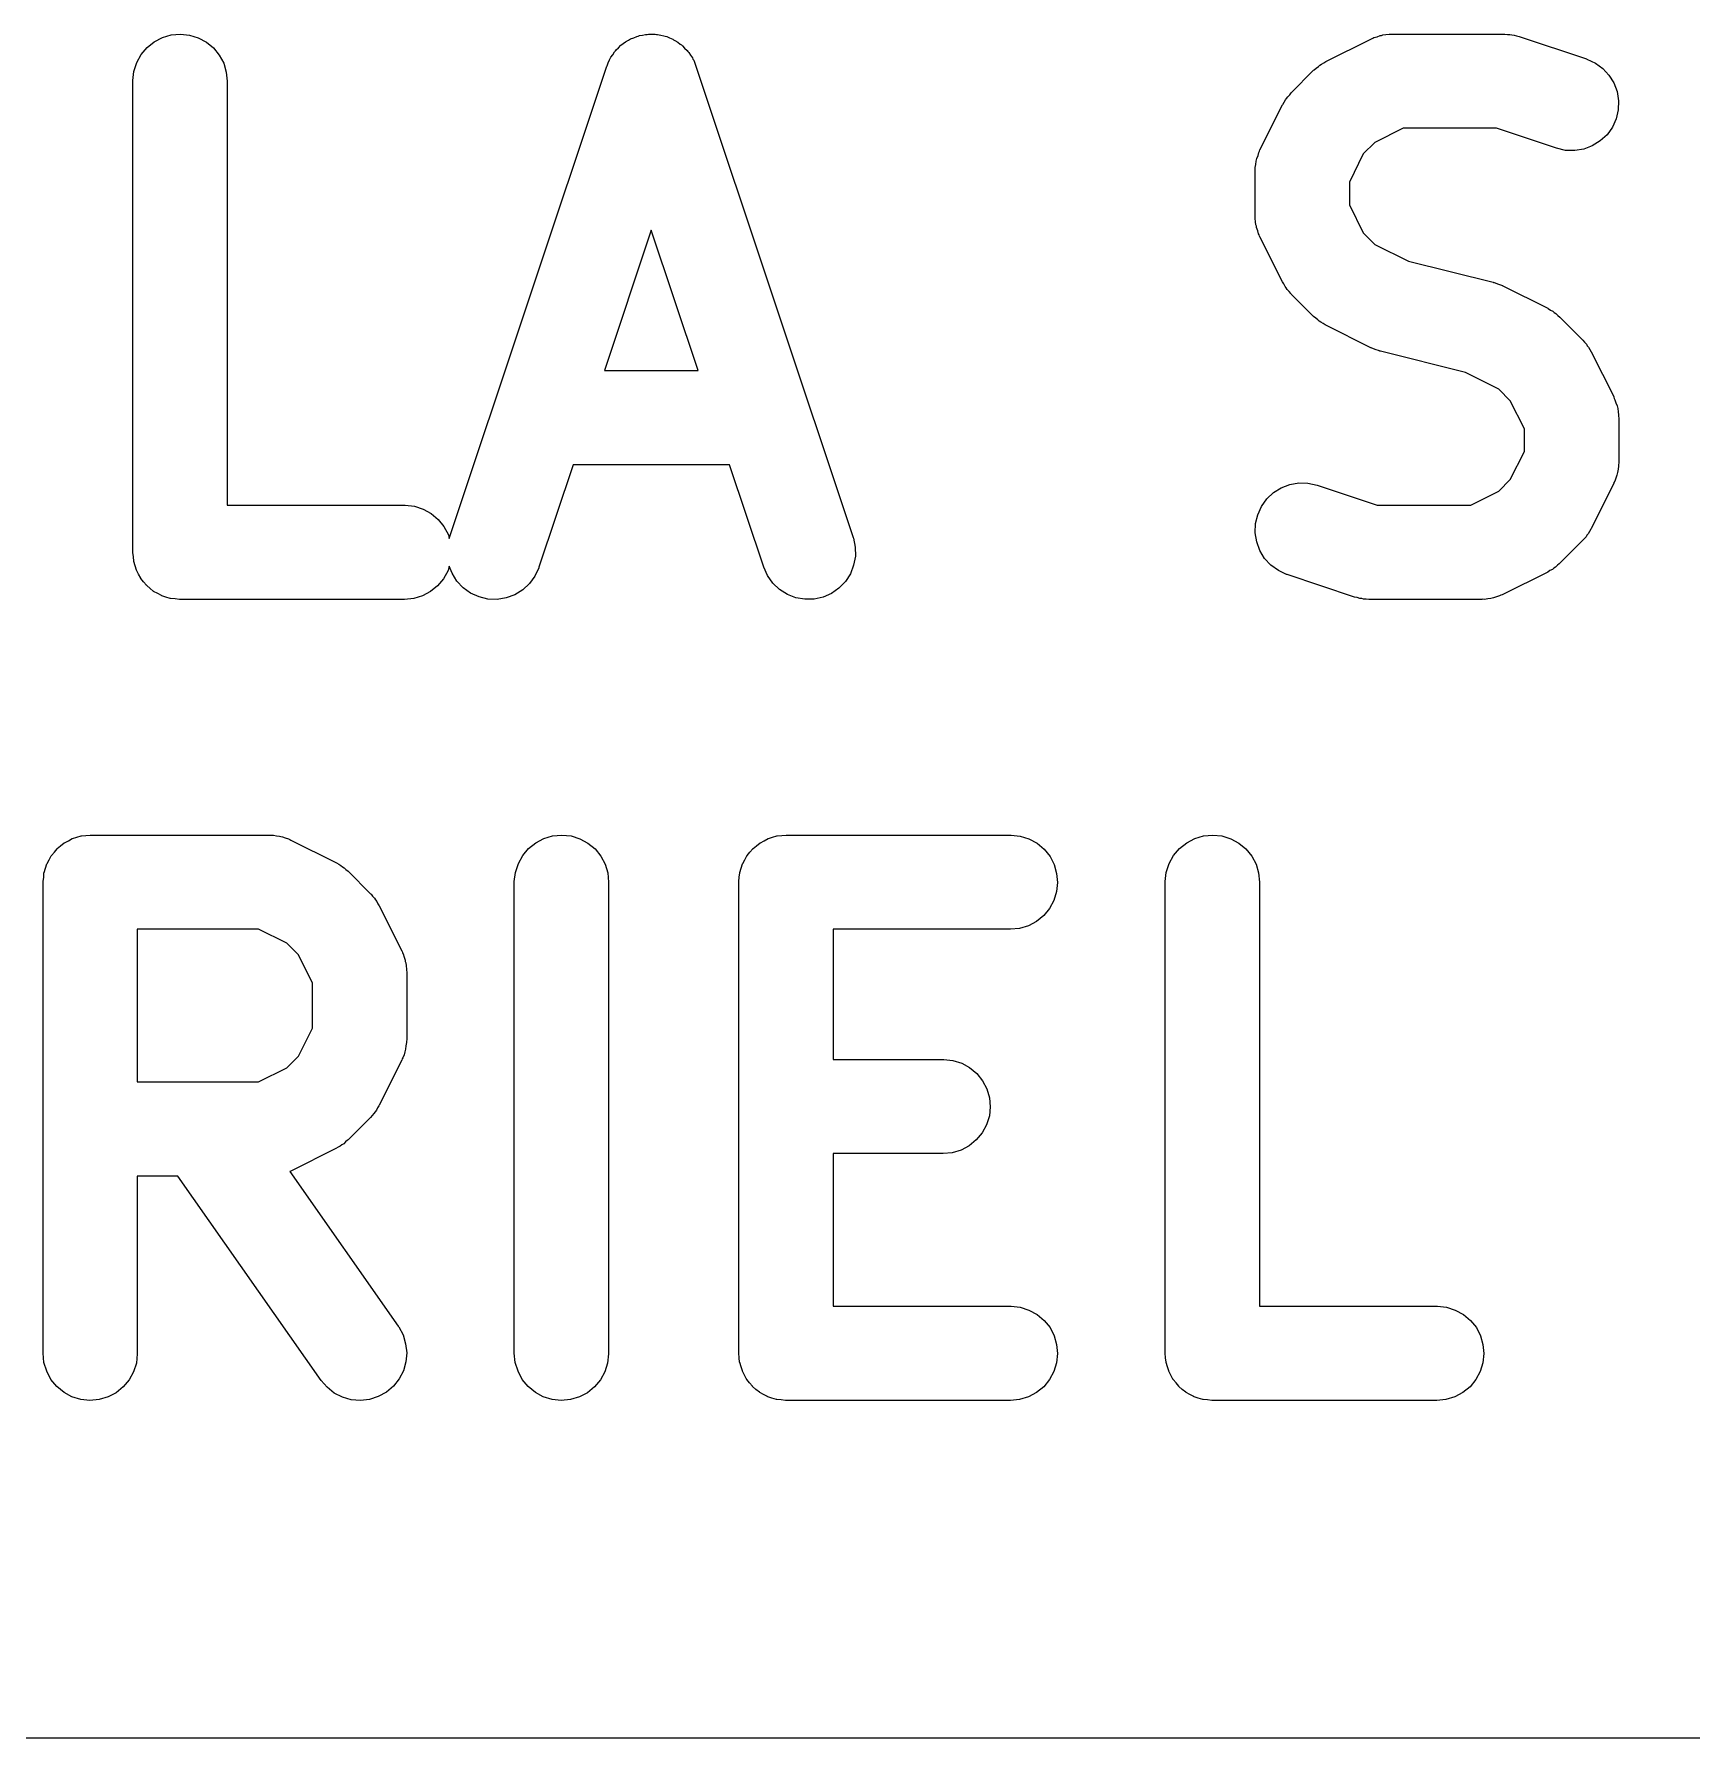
# Model space of a CAD drawing. Extents: x 102 to 177, y -151 to -48.
# Drawn here: x 148.39 to 153.67, y -59.06 to -53.64 of the extents above; entities that cross this region are included whole.
import ezdxf

# ---------------------------------------------------------------- set-up
doc = ezdxf.new("R2010")
doc.units = 0
doc.layers.add('BLACK', color=7, linetype='CONTINUOUS')

msp = doc.modelspace()

# ---------------------------------------------------------------- linework, layer by layer
at = {"layer": 'BLACK', "linetype": 'CONTINUOUS'}
for p, q in [((148.801, -53.6495), (148.829, -53.6412)), ((148.829, -53.6412), (148.858, -53.6386)), ((148.858, -53.6386), (148.887, -53.6416)), ((148.887, -53.6416), (148.915, -53.6503)), ((150.301, -53.6501), (150.311, -53.6459)), ((150.311, -53.6459), (150.315, -53.645)), ((150.315, -53.645), (150.319, -53.6435)), ((150.319, -53.6435), (150.329, -53.6419)), ((150.329, -53.6419), (150.339, -53.6396)), ((150.339, -53.6396), (150.344, -53.6395)), ((150.344, -53.6395), (150.348, -53.6389)), ((150.348, -53.6389), (150.358, -53.6392)), ((150.358, -53.6392), (150.369, -53.639)), ((150.369, -53.639), (150.373, -53.6397)), ((150.373, -53.6397), (150.377, -53.6399)), ((150.377, -53.6399), (150.387, -53.6423)), ((150.387, -53.6423), (150.397, -53.6441)), ((150.397, -53.6441), (150.401, -53.6456)), ((150.401, -53.6456), (150.406, -53.6466)), ((150.406, -53.6466), (150.415, -53.6509)), ((152.657, -53.6499), (152.667, -53.6469)), ((152.667, -53.6469), (152.677, -53.6434)), ((152.677, -53.6434), (152.681, -53.6427)), ((152.681, -53.6427), (152.685, -53.6414)), ((152.685, -53.6414), (152.695, -53.6404)), ((152.695, -53.6404), (152.705, -53.6388)), ((152.705, -53.6388), (152.71, -53.639)), ((152.71, -53.639), (152.714, -53.6386)), ((152.714, -53.6386), (153.071, -53.6386)), ((153.071, -53.6386), (153.074, -53.6386)), ((153.074, -53.6386), (153.082, -53.6395)), ((153.082, -53.6395), (153.09, -53.6398)), ((153.09, -53.6398), (153.096, -53.6412)), ((153.096, -53.6412), (153.103, -53.6418)), ((153.103, -53.6418), (153.111, -53.6444)), ((153.111, -53.6444), (153.119, -53.6463)), ((153.119, -53.6463), (153.333, -53.7177)), ((148.733, -53.7038), (148.752, -53.6814)), ((148.752, -53.6814), (148.775, -53.6631)), ((148.775, -53.6631), (148.801, -53.6495)), ((148.915, -53.6503), (148.941, -53.6642)), ((148.941, -53.6642), (148.964, -53.6829)), ((148.964, -53.6829), (148.982, -53.7056)), ((150.234, -53.7042), (150.24, -53.6955)), ((150.24, -53.6955), (150.243, -53.6924)), ((150.243, -53.6924), (150.245, -53.6889)), ((150.245, -53.6889), (150.253, -53.6819)), ((150.253, -53.6819), (150.26, -53.6744)), ((150.26, -53.6744), (150.263, -53.6719)), ((150.263, -53.6719), (150.267, -53.669)), ((150.267, -53.669), (150.275, -53.6636)), ((150.275, -53.6636), (150.284, -53.6577)), ((150.284, -53.6577), (150.288, -53.656)), ((150.288, -53.656), (150.291, -53.6537)), ((150.291, -53.6537), (150.301, -53.6501)), ((150.415, -53.6509), (150.425, -53.6546)), ((150.425, -53.6546), (150.428, -53.6569)), ((150.428, -53.6569), (150.432, -53.6587)), ((150.432, -53.6587), (150.441, -53.6648)), ((150.441, -53.6648), (150.449, -53.6703)), ((150.449, -53.6703), (150.453, -53.6733)), ((150.453, -53.6733), (150.456, -53.6758)), ((150.456, -53.6758), (150.463, -53.6833)), ((150.463, -53.6833), (150.471, -53.6905)), ((150.471, -53.6905), (150.473, -53.694)), ((150.473, -53.694), (150.476, -53.6971)), ((150.476, -53.6971), (150.482, -53.7059)), ((152.504, -53.7258), (152.647, -53.6544)), ((152.647, -53.6544), (152.649, -53.6535)), ((152.649, -53.6535), (152.653, -53.652)), ((152.653, -53.652), (152.657, -53.6499)), ((148.71, -53.7574), (148.719, -53.7295)), ((148.719, -53.7295), (148.733, -53.7038)), ((148.982, -53.7056), (148.996, -53.7314)), ((148.996, -53.7314), (149.004, -53.7594)), ((149.715, -55.2411), (150.215, -53.7411)), ((150.215, -53.7411), (150.216, -53.7392)), ((150.216, -53.7392), (150.22, -53.7298)), ((150.22, -53.7298), (150.224, -53.7201)), ((150.224, -53.7201), (150.226, -53.7165)), ((150.226, -53.7165), (150.228, -53.7126)), ((150.228, -53.7126), (150.234, -53.7042)), ((150.482, -53.7059), (150.488, -53.7144)), ((150.488, -53.7144), (150.489, -53.7183)), ((150.489, -53.7183), (150.492, -53.722)), ((150.492, -53.722), (150.495, -53.7317)), ((150.495, -53.7317), (150.499, -53.7411)), ((150.499, -53.7411), (150.999, -55.2411)), ((152.394, -53.8254), (152.465, -53.7539)), ((152.465, -53.7539), (152.467, -53.7525)), ((152.467, -53.7525), (152.473, -53.7472)), ((152.473, -53.7472), (152.48, -53.7414)), ((152.48, -53.7414), (152.485, -53.7381)), ((152.485, -53.7381), (152.49, -53.7342)), ((152.49, -53.7342), (152.497, -53.7303)), ((152.497, -53.7303), (152.504, -53.7258)), ((153.333, -53.7177), (153.335, -53.7184)), ((153.335, -53.7184), (153.362, -53.7307)), ((153.362, -53.7307), (153.385, -53.7479)), ((153.385, -53.7479), (153.405, -53.7694)), ((148.707, -53.7865), (148.71, -53.7574)), ((148.707, -53.7886), (148.707, -53.7865)), ((148.707, -55.2886), (148.707, -53.7886)), ((149.004, -53.7594), (149.007, -53.7886)), ((149.007, -53.7886), (149.007, -55.1386)), ((153.405, -53.7694), (153.421, -53.7943)), ((153.421, -53.7943), (153.431, -53.8218)), ((152.366, -53.8643), (152.367, -53.8625)), ((152.367, -53.8625), (152.371, -53.8554)), ((152.371, -53.8554), (152.375, -53.848)), ((152.375, -53.848), (152.379, -53.8432)), ((152.379, -53.8432), (152.383, -53.8379)), ((152.383, -53.8379), (152.389, -53.8319)), ((152.389, -53.8319), (152.394, -53.8254)), ((153.431, -53.8218), (153.435, -53.8507)), ((153.435, -53.8507), (153.434, -53.8799)), ((152.294, -54.0072), (152.366, -53.8643)), ((153.428, -53.9084), (153.416, -53.9351)), ((153.434, -53.8799), (153.428, -53.9084)), ((152.75, -53.9386), (152.66, -53.9833)), ((153.047, -53.9386), (152.75, -53.9386)), ((153.238, -54.0023), (153.047, -53.9386)), ((153.399, -53.9589), (153.377, -53.9789)), ((153.416, -53.9351), (153.399, -53.9589)), ((152.284, -54.0345), (152.288, -54.025)), ((152.288, -54.025), (152.291, -54.0152)), ((152.291, -54.0152), (152.293, -54.0113)), ((152.293, -54.0113), (152.294, -54.0072)), ((152.623, -54.0203), (152.579, -54.1097)), ((152.66, -53.9833), (152.623, -54.0203)), ((153.267, -54.0088), (153.238, -54.0023)), ((153.296, -54.0096), (153.267, -54.0088)), ((153.325, -54.0048), (153.296, -54.0096)), ((153.352, -53.9944), (153.325, -54.0048)), ((153.377, -53.9789), (153.352, -53.9944)), ((152.279, -54.0634), (152.281, -54.0533)), ((152.279, -54.0678), (152.279, -54.0634)), ((152.279, -54.0722), (152.279, -54.0678)), ((152.279, -54.0743), (152.279, -54.0722)), ((152.279, -54.2171), (152.279, -54.0743)), ((152.281, -54.0533), (152.282, -54.0431)), ((152.282, -54.0431), (152.283, -54.0389)), ((152.283, -54.0389), (152.284, -54.0345)), ((152.579, -54.1097), (152.579, -54.1817)), ((152.579, -54.1817), (152.623, -54.2711)), ((152.279, -54.2215), (152.279, -54.2171)), ((152.279, -54.2259), (152.279, -54.2215)), ((152.28, -54.2361), (152.279, -54.2259)), ((152.281, -54.2463), (152.28, -54.2361)), ((150.357, -54.2629), (150.208, -54.71)), ((150.506, -54.71), (150.357, -54.2629)), ((152.283, -54.2505), (152.281, -54.2463)), ((152.283, -54.2549), (152.283, -54.2505)), ((152.287, -54.2645), (152.283, -54.2549)), ((152.29, -54.2743), (152.287, -54.2645)), ((152.292, -54.2782), (152.29, -54.2743)), ((152.293, -54.2823), (152.292, -54.2782)), ((152.294, -54.2842), (152.293, -54.2823)), ((152.366, -54.4271), (152.294, -54.2842)), ((152.623, -54.2711), (152.66, -54.3081)), ((152.66, -54.3081), (152.767, -54.3613)), ((152.767, -54.3613), (153.036, -54.4288)), ((152.37, -54.4342), (152.366, -54.4271)), ((152.374, -54.4417), (152.37, -54.4342)), ((152.378, -54.4466), (152.374, -54.4417)), ((152.381, -54.4519), (152.378, -54.4466)), ((152.387, -54.458), (152.381, -54.4519)), ((152.392, -54.4646), (152.387, -54.458)), ((153.036, -54.4288), (153.038, -54.4293)), ((153.038, -54.4293), (153.039, -54.4295)), ((153.039, -54.4295), (153.04, -54.4296)), ((153.04, -54.4296), (153.053, -54.4346)), ((153.053, -54.4346), (153.066, -54.4395)), ((153.066, -54.4395), (153.066, -54.4399)), ((153.066, -54.4399), (153.067, -54.4401)), ((153.067, -54.4401), (153.21, -54.5115)), ((152.394, -54.4661), (152.392, -54.4646)), ((152.465, -54.5375), (152.394, -54.4661)), ((153.21, -54.5115), (153.212, -54.5125)), ((153.212, -54.5125), (153.219, -54.5171)), ((152.472, -54.5428), (152.465, -54.5375)), ((152.478, -54.5487), (152.472, -54.5428)), ((152.483, -54.5521), (152.478, -54.5487)), ((152.488, -54.5561), (152.483, -54.5521)), ((152.495, -54.5601), (152.488, -54.5561)), ((152.502, -54.5646), (152.495, -54.5601)), ((152.504, -54.5656), (152.502, -54.5646)), ((152.647, -54.637), (152.504, -54.5656)), ((153.219, -54.5171), (153.226, -54.5211)), ((153.226, -54.5211), (153.231, -54.525)), ((153.231, -54.525), (153.236, -54.5284)), ((153.236, -54.5284), (153.242, -54.5343)), ((153.242, -54.5343), (153.249, -54.5396)), ((153.249, -54.5396), (153.32, -54.6111)), ((153.32, -54.6111), (153.322, -54.6126)), ((153.322, -54.6126), (153.327, -54.6192)), ((153.327, -54.6192), (153.333, -54.6253)), ((152.648, -54.6373), (152.647, -54.637)), ((152.648, -54.6376), (152.648, -54.6373)), ((152.661, -54.6425), (152.648, -54.6376)), ((152.675, -54.6475), (152.661, -54.6425)), ((152.675, -54.6476), (152.675, -54.6475)), ((152.676, -54.6479), (152.675, -54.6476)), ((152.678, -54.6484), (152.676, -54.6479)), ((152.948, -54.7158), (152.678, -54.6484)), ((153.333, -54.6253), (153.336, -54.6306)), ((153.336, -54.6306), (153.34, -54.6354)), ((153.34, -54.6354), (153.344, -54.6429)), ((153.344, -54.6429), (153.348, -54.6501)), ((153.348, -54.6501), (153.42, -54.7929)), ((150.208, -54.71), (150.506, -54.71)), ((153.054, -54.769), (152.948, -54.7158)), ((153.091, -54.806), (153.054, -54.769)), ((153.136, -54.8954), (153.091, -54.806)), ((153.42, -54.7929), (153.421, -54.7948)), ((153.421, -54.7948), (153.422, -54.7989)), ((153.422, -54.7989), (153.424, -54.8028)), ((153.424, -54.8028), (153.427, -54.8127)), ((153.427, -54.8127), (153.431, -54.8223)), ((153.431, -54.8223), (153.432, -54.8266)), ((153.432, -54.8266), (153.433, -54.8309)), ((153.433, -54.8309), (153.434, -54.8411)), ((153.434, -54.8411), (153.435, -54.8512)), ((153.435, -54.8512), (153.435, -54.8556)), ((153.435, -54.8556), (153.436, -54.86)), ((153.436, -54.86), (153.436, -55.0029)), ((153.136, -54.9674), (153.136, -54.8954)), ((153.091, -55.0569), (153.136, -54.9674)), ((153.436, -55.0029), (153.436, -55.005)), ((150.108, -55.01), (149.999, -55.336)), ((150.606, -55.01), (150.108, -55.01)), ((150.715, -55.336), (150.606, -55.01)), ((153.054, -55.0939), (153.091, -55.0569)), ((153.427, -55.0522), (153.424, -55.0619)), ((153.43, -55.0426), (153.427, -55.0522)), ((153.431, -55.0383), (153.43, -55.0426)), ((153.432, -55.034), (153.431, -55.0383)), ((153.434, -55.0239), (153.432, -55.034)), ((153.435, -55.0138), (153.434, -55.0239)), ((153.436, -55.005), (153.435, -55.0093)), ((153.435, -55.0093), (153.435, -55.0138)), ((152.316, -55.1183), (152.337, -55.0982)), ((152.337, -55.0982), (152.362, -55.0827)), ((152.362, -55.0827), (152.389, -55.0724)), ((152.389, -55.0724), (152.418, -55.0675)), ((152.418, -55.0675), (152.447, -55.0683)), ((152.447, -55.0683), (152.476, -55.0748)), ((152.476, -55.0748), (152.667, -55.1386)), ((152.965, -55.1386), (153.054, -55.0939)), ((153.42, -55.0699), (153.348, -55.2128)), ((153.421, -55.0658), (153.42, -55.0699)), ((153.424, -55.0619), (153.421, -55.0658)), ((149.007, -55.1386), (149.571, -55.1386)), ((149.571, -55.1386), (149.574, -55.1386)), ((149.574, -55.1386), (149.603, -55.1418)), ((149.603, -55.1418), (149.631, -55.1507)), ((149.631, -55.1507), (149.656, -55.1648)), ((149.656, -55.1648), (149.679, -55.1836)), ((152.287, -55.1687), (152.299, -55.1421)), ((152.299, -55.1421), (152.316, -55.1183)), ((152.667, -55.1386), (152.965, -55.1386)), ((149.679, -55.1836), (149.697, -55.2064)), ((149.697, -55.2064), (149.711, -55.2324)), ((152.279, -55.2265), (152.28, -55.1972)), ((152.28, -55.1972), (152.287, -55.1687)), ((153.347, -55.2147), (153.343, -55.2217)), ((153.348, -55.2128), (153.347, -55.2147)), ((149.711, -55.2324), (149.714, -55.2445)), ((149.714, -55.2445), (149.715, -55.2411)), ((150.999, -55.2411), (151, -55.2431)), ((151, -55.2431), (151.006, -55.2718)), ((151.006, -55.2718), (151.007, -55.301)), ((152.284, -55.2554), (152.279, -55.2265)), ((152.294, -55.2828), (152.284, -55.2554)), ((153.32, -55.2518), (153.249, -55.3232)), ((153.326, -55.2453), (153.32, -55.2518)), ((153.332, -55.2392), (153.326, -55.2453)), ((153.335, -55.234), (153.332, -55.2392)), ((153.339, -55.2292), (153.335, -55.234)), ((153.343, -55.2217), (153.339, -55.2292)), ((148.709, -55.3026), (148.707, -55.2886)), ((148.71, -55.3167), (148.709, -55.3026)), ((148.71, -55.3172), (148.71, -55.3167)), ((148.71, -55.3177), (148.71, -55.3172)), ((148.714, -55.3312), (148.71, -55.3177)), ((151.007, -55.301), (151.001, -55.3298)), ((152.309, -55.3078), (152.294, -55.2828)), ((152.329, -55.3293), (152.309, -55.3078)), ((153.247, -55.3247), (153.241, -55.3299)), ((153.249, -55.3232), (153.247, -55.3247)), ((148.718, -55.3448), (148.714, -55.3312)), ((148.718, -55.3452), (148.718, -55.3448)), ((148.718, -55.3457), (148.718, -55.3452)), ((148.725, -55.3582), (148.718, -55.3457)), ((148.732, -55.3707), (148.725, -55.3582)), ((148.732, -55.3711), (148.732, -55.3707)), ((148.732, -55.3716), (148.732, -55.3711)), ((148.741, -55.3825), (148.732, -55.3716)), ((148.75, -55.3935), (148.741, -55.3825)), ((149.696, -55.3725), (149.677, -55.395)), ((149.71, -55.3467), (149.696, -55.3725)), ((149.714, -55.3324), (149.71, -55.3467)), ((149.723, -55.3552), (149.714, -55.3324)), ((149.738, -55.38), (149.723, -55.3552)), ((149.758, -55.4014), (149.738, -55.38)), ((149.986, -55.3646), (149.969, -55.3882)), ((149.999, -55.338), (149.986, -55.3646)), ((149.999, -55.336), (149.999, -55.338)), ((150.727, -55.3627), (150.715, -55.336)), ((150.744, -55.3867), (150.727, -55.3627)), ((150.975, -55.3817), (150.954, -55.4027)), ((150.991, -55.3571), (150.975, -55.3817)), ((151.001, -55.3298), (150.991, -55.3571)), ((152.353, -55.3465), (152.329, -55.3293)), ((152.379, -55.3588), (152.353, -55.3465)), ((152.381, -55.3594), (152.379, -55.3588)), ((152.595, -55.4309), (152.381, -55.3594)), ((153.21, -55.3513), (153.067, -55.4227)), ((153.217, -55.3468), (153.21, -55.3513)), ((153.225, -55.3429), (153.217, -55.3468)), ((153.229, -55.339), (153.225, -55.3429)), ((153.235, -55.3357), (153.229, -55.339)), ((153.241, -55.3299), (153.235, -55.3357)), ((148.75, -55.3939), (148.75, -55.3935)), ((148.751, -55.3943), (148.75, -55.3939)), ((148.762, -55.4033), (148.751, -55.3943)), ((148.772, -55.4123), (148.762, -55.4033)), ((148.773, -55.4126), (148.772, -55.4123)), ((148.773, -55.4129), (148.773, -55.4126)), ((148.786, -55.4196), (148.773, -55.4129)), ((148.798, -55.4264), (148.786, -55.4196)), ((148.799, -55.4266), (148.798, -55.4264)), ((148.799, -55.4268), (148.799, -55.4266)), ((148.812, -55.431), (148.799, -55.4268)), ((148.826, -55.4353), (148.812, -55.431)), ((148.826, -55.4354), (148.826, -55.4353)), ((148.827, -55.4355), (148.826, -55.4354)), ((148.841, -55.437), (148.827, -55.4355)), ((148.855, -55.4386), (148.841, -55.437)), ((149.601, -55.4357), (149.571, -55.4386)), ((149.629, -55.4273), (149.601, -55.4357)), ((149.654, -55.4135), (149.629, -55.4273)), ((149.677, -55.395), (149.654, -55.4135)), ((149.782, -55.4184), (149.758, -55.4014)), ((149.809, -55.4305), (149.782, -55.4184)), ((149.837, -55.4372), (149.809, -55.4305)), ((149.866, -55.4383), (149.837, -55.4372)), ((149.895, -55.4336), (149.866, -55.4383)), ((149.923, -55.4234), (149.895, -55.4336)), ((149.948, -55.4081), (149.923, -55.4234)), ((149.969, -55.3882), (149.948, -55.4081)), ((150.765, -55.4068), (150.744, -55.3867)), ((150.79, -55.4225), (150.765, -55.4068)), ((150.817, -55.4331), (150.79, -55.4225)), ((150.846, -55.4381), (150.817, -55.4331)), ((150.904, -55.4312), (150.875, -55.4375)), ((150.93, -55.4195), (150.904, -55.4312)), ((150.954, -55.4027), (150.93, -55.4195)), ((152.604, -55.4327), (152.595, -55.4309)), ((152.612, -55.4353), (152.604, -55.4327)), ((152.618, -55.436), (152.612, -55.4353)), ((152.624, -55.4374), (152.618, -55.436)), ((153.019, -55.4367), (153.009, -55.4383)), ((153.029, -55.4357), (153.019, -55.4367)), ((153.033, -55.4344), (153.029, -55.4357)), ((153.038, -55.4337), (153.033, -55.4344)), ((153.047, -55.4302), (153.038, -55.4337)), ((153.057, -55.4273), (153.047, -55.4302)), ((153.061, -55.4252), (153.057, -55.4273)), ((153.065, -55.4237), (153.061, -55.4252)), ((153.067, -55.4227), (153.065, -55.4237)), ((148.856, -55.4386), (148.855, -55.4386)), ((148.857, -55.4386), (148.856, -55.4386)), ((148.856, -55.4386), (148.856, -55.4386)), ((148.856, -55.4386), (148.856, -55.4386)), ((149.571, -55.4386), (148.857, -55.4386)), ((150.875, -55.4375), (150.846, -55.4381)), ((152.632, -55.4376), (152.624, -55.4374)), ((152.641, -55.4386), (152.632, -55.4376)), ((152.643, -55.4386), (152.641, -55.4386)), ((153, -55.4386), (152.643, -55.4386)), ((153.004, -55.4381), (153, -55.4386)), ((153.009, -55.4383), (153.004, -55.4381)), ((148.515, -56.1995), (148.529, -56.1955)), ((148.529, -56.1955), (148.542, -56.1914)), ((148.542, -56.1914), (148.543, -56.1914)), ((148.543, -56.1912), (148.557, -56.1899)), ((148.543, -56.1914), (148.543, -56.1912)), ((148.557, -56.1899), (148.571, -56.1886)), ((148.571, -56.1886), (149.143, -56.1886)), ((149.143, -56.1886), (149.145, -56.1886)), ((149.145, -56.1886), (149.149, -56.1891)), ((149.149, -56.1891), (149.154, -56.189)), ((149.154, -56.189), (149.164, -56.1907)), ((149.164, -56.1907), (149.174, -56.1918)), ((149.174, -56.1918), (149.178, -56.1932)), ((149.178, -56.1932), (149.183, -56.1939)), ((149.183, -56.1939), (149.192, -56.1976)), ((150.015, -56.1995), (150.043, -56.1912)), ((150.043, -56.1912), (150.072, -56.1886)), ((150.072, -56.1886), (150.102, -56.1916)), ((150.102, -56.1916), (150.13, -56.2003)), ((150.73, -56.1995), (150.743, -56.1955)), ((150.743, -56.1955), (150.757, -56.1914)), ((150.757, -56.1914), (150.758, -56.1912)), ((150.757, -56.1914), (150.757, -56.1914)), ((150.758, -56.1912), (150.772, -56.1899)), ((150.772, -56.1899), (150.786, -56.1886)), ((150.786, -56.1886), (151.5, -56.1886)), ((151.5, -56.1886), (151.502, -56.1886)), ((151.502, -56.1886), (151.531, -56.1918)), ((151.531, -56.1918), (151.559, -56.2007)), ((152.087, -56.1995), (152.115, -56.1912)), ((152.115, -56.1912), (152.144, -56.1886)), ((152.144, -56.1886), (152.173, -56.1916)), ((152.173, -56.1916), (152.201, -56.2003)), ((148.448, -56.2538), (148.457, -56.243)), ((148.457, -56.243), (148.466, -56.2321)), ((148.466, -56.2314), (148.477, -56.2225)), ((148.466, -56.2318), (148.466, -56.2314)), ((148.466, -56.2321), (148.466, -56.2318)), ((148.477, -56.2225), (148.488, -56.2136)), ((148.488, -56.2136), (148.489, -56.2134)), ((148.489, -56.2131), (148.502, -56.2065)), ((148.489, -56.2134), (148.489, -56.2131)), ((148.502, -56.2065), (148.514, -56.1999)), ((148.514, -56.1999), (148.515, -56.1997)), ((148.515, -56.1997), (148.515, -56.1995)), ((149.192, -56.1976), (149.202, -56.2007)), ((149.202, -56.2007), (149.206, -56.2028)), ((149.206, -56.2028), (149.21, -56.2044)), ((149.21, -56.2044), (149.353, -56.2758)), ((149.948, -56.2538), (149.966, -56.2314)), ((149.966, -56.2314), (149.989, -56.2131)), ((149.989, -56.2131), (150.015, -56.1995)), ((150.13, -56.2003), (150.155, -56.2142)), ((150.155, -56.2142), (150.178, -56.2329)), ((150.178, -56.2329), (150.196, -56.2556)), ((150.662, -56.2538), (150.671, -56.243)), ((150.671, -56.243), (150.68, -56.2321)), ((150.68, -56.2318), (150.681, -56.2314)), ((150.68, -56.2321), (150.68, -56.2318)), ((150.681, -56.2314), (150.692, -56.2225)), ((150.692, -56.2225), (150.703, -56.2136)), ((150.703, -56.2134), (150.704, -56.2131)), ((150.703, -56.2136), (150.703, -56.2134)), ((150.704, -56.2131), (150.716, -56.2065)), ((150.716, -56.2065), (150.729, -56.1999)), ((150.729, -56.1997), (150.73, -56.1995)), ((150.729, -56.1999), (150.729, -56.1997)), ((151.559, -56.2007), (151.585, -56.2148)), ((151.585, -56.2148), (151.607, -56.2336)), ((151.607, -56.2336), (151.626, -56.2564)), ((152.019, -56.2538), (152.038, -56.2314)), ((152.038, -56.2314), (152.061, -56.2131)), ((152.061, -56.2131), (152.087, -56.1995)), ((152.201, -56.2003), (152.227, -56.2142)), ((152.227, -56.2142), (152.249, -56.2329)), ((152.249, -56.2329), (152.268, -56.2556)), ((148.425, -56.3074), (148.429, -56.2939)), ((148.429, -56.2939), (148.433, -56.2804)), ((148.433, -56.28), (148.434, -56.2795)), ((148.433, -56.2804), (148.433, -56.28)), ((148.434, -56.2795), (148.44, -56.2671)), ((148.44, -56.2671), (148.447, -56.2547)), ((148.447, -56.2543), (148.448, -56.2538)), ((148.447, -56.2547), (148.447, -56.2543)), ((149.353, -56.2758), (149.355, -56.2768)), ((149.355, -56.2768), (149.362, -56.2814)), ((149.362, -56.2814), (149.369, -56.2854)), ((149.369, -56.2854), (149.374, -56.2893)), ((149.374, -56.2893), (149.379, -56.2927)), ((149.379, -56.2927), (149.385, -56.2986)), ((149.385, -56.2986), (149.392, -56.3039)), ((149.392, -56.3039), (149.463, -56.3754)), ((149.925, -56.3074), (149.934, -56.2795)), ((149.934, -56.2795), (149.948, -56.2538)), ((150.196, -56.2556), (150.21, -56.2814)), ((150.21, -56.2814), (150.219, -56.3094)), ((150.639, -56.3074), (150.643, -56.2939)), ((150.643, -56.2939), (150.647, -56.2804)), ((150.647, -56.2804), (150.648, -56.28)), ((150.648, -56.2795), (150.655, -56.2671)), ((150.648, -56.28), (150.648, -56.2795)), ((150.655, -56.2671), (150.661, -56.2547)), ((150.661, -56.2547), (150.662, -56.2543)), ((150.662, -56.2543), (150.662, -56.2538)), ((151.626, -56.2564), (151.639, -56.2824)), ((151.639, -56.2824), (151.647, -56.3105)), ((151.996, -56.3074), (152.005, -56.2795)), ((152.005, -56.2795), (152.019, -56.2538)), ((152.268, -56.2556), (152.282, -56.2814)), ((152.282, -56.2814), (152.29, -56.3094)), ((148.421, -56.3365), (148.423, -56.3224)), ((148.421, -56.3375), (148.421, -56.3365)), ((148.421, -56.3376), (148.421, -56.3375)), ((148.421, -56.3375), (148.421, -56.3375)), ((148.421, -56.3386), (148.421, -56.3376)), ((148.421, -57.8386), (148.421, -56.3386)), ((148.423, -56.3224), (148.424, -56.3084)), ((148.424, -56.3084), (148.425, -56.3079)), ((148.425, -56.3079), (148.425, -56.3074)), ((149.921, -56.3365), (149.925, -56.3074)), ((149.921, -56.3386), (149.921, -56.3365)), ((149.921, -57.8386), (149.921, -56.3386)), ((150.219, -56.3094), (150.221, -56.3386)), ((150.221, -56.3386), (150.221, -57.8386)), ((150.636, -56.3365), (150.637, -56.3224)), ((150.636, -56.3375), (150.636, -56.3365)), ((150.636, -56.3376), (150.636, -56.3375)), ((150.636, -56.3375), (150.636, -56.3375)), ((150.636, -56.3386), (150.636, -56.3376)), ((150.636, -57.8386), (150.636, -56.3386)), ((150.637, -56.3224), (150.639, -56.3084)), ((150.639, -56.3079), (150.639, -56.3074)), ((150.639, -56.3084), (150.639, -56.3079)), ((151.647, -56.3105), (151.65, -56.3396)), ((151.65, -56.3396), (151.647, -56.3687)), ((151.993, -56.3365), (151.996, -56.3074)), ((151.993, -56.3386), (151.993, -56.3365)), ((151.993, -57.8386), (151.993, -56.3386)), ((152.29, -56.3094), (152.293, -56.3386)), ((152.293, -56.3386), (152.293, -57.6886)), ((149.463, -56.3754), (149.465, -56.3769)), ((149.465, -56.3769), (149.47, -56.3834)), ((149.47, -56.3834), (149.476, -56.3896)), ((149.476, -56.3896), (149.479, -56.3949)), ((149.479, -56.3949), (149.483, -56.3997)), ((149.483, -56.3997), (149.487, -56.4072)), ((149.487, -56.4072), (149.491, -56.4143)), ((151.638, -56.3967), (151.624, -56.4224)), ((151.647, -56.3687), (151.638, -56.3967)), ((149.491, -56.4143), (149.563, -56.5572)), ((151.583, -56.4635), (151.557, -56.4773)), ((151.606, -56.445), (151.583, -56.4635)), ((151.624, -56.4224), (151.606, -56.445)), ((148.721, -56.4886), (148.721, -56.9743)), ((149.107, -56.4886), (148.721, -56.4886)), ((149.197, -56.5333), (149.107, -56.4886)), ((151.5, -56.4886), (150.936, -56.4886)), ((150.936, -56.4886), (150.936, -56.9029)), ((151.529, -56.4857), (151.5, -56.4886)), ((151.557, -56.4773), (151.529, -56.4857)), ((149.234, -56.5703), (149.197, -56.5333)), ((149.279, -56.6597), (149.234, -56.5703)), ((149.563, -56.5572), (149.564, -56.5591)), ((149.564, -56.5591), (149.565, -56.5632)), ((149.565, -56.5632), (149.567, -56.5671)), ((149.567, -56.5671), (149.57, -56.5769)), ((149.57, -56.5769), (149.574, -56.5866)), ((149.574, -56.5866), (149.574, -56.5909)), ((149.574, -56.5909), (149.576, -56.5951)), ((149.576, -56.5951), (149.577, -56.6054)), ((149.577, -56.6054), (149.578, -56.6155)), ((149.578, -56.6155), (149.578, -56.6199)), ((149.578, -56.6199), (149.579, -56.6243)), ((149.579, -56.6243), (149.579, -56.8386)), ((149.279, -56.8032), (149.279, -56.6597)), ((149.234, -56.8926), (149.279, -56.8032)), ((149.579, -56.8407), (149.578, -56.845)), ((149.578, -56.845), (149.578, -56.8495)), ((149.579, -56.8386), (149.579, -56.8407)), ((149.197, -56.9296), (149.234, -56.8926)), ((149.564, -56.9015), (149.563, -56.9057)), ((149.566, -56.8977), (149.564, -56.9015)), ((149.57, -56.8879), (149.566, -56.8977)), ((149.573, -56.8783), (149.57, -56.8879)), ((149.574, -56.874), (149.573, -56.8783)), ((149.575, -56.8698), (149.574, -56.874)), ((149.576, -56.8596), (149.575, -56.8698)), ((149.578, -56.8495), (149.576, -56.8596)), ((149.107, -56.9743), (149.197, -56.9296)), ((149.563, -56.9057), (149.491, -57.0485)), ((150.936, -56.9029), (151.286, -56.9029)), ((151.286, -56.9029), (151.288, -56.9029)), ((151.288, -56.9029), (151.317, -56.9061)), ((151.317, -56.9061), (151.345, -56.915)), ((151.345, -56.915), (151.37, -56.9291)), ((151.37, -56.9291), (151.393, -56.9479)), ((151.393, -56.9479), (151.411, -56.9707)), ((148.721, -56.9743), (149.107, -56.9743)), ((151.411, -56.9707), (151.425, -56.9967)), ((151.425, -56.9967), (151.433, -57.0247)), ((149.486, -57.0574), (149.482, -57.0649)), ((149.49, -57.0504), (149.486, -57.0574)), ((149.491, -57.0485), (149.49, -57.0504)), ((151.433, -57.0247), (151.436, -57.0539)), ((151.436, -57.0539), (151.433, -57.083)), ((149.463, -57.0875), (149.392, -57.1589)), ((149.469, -57.081), (149.463, -57.0875)), ((149.474, -57.0749), (149.469, -57.081)), ((149.478, -57.0697), (149.474, -57.0749)), ((149.482, -57.0649), (149.478, -57.0697)), ((151.424, -57.111), (151.41, -57.1367)), ((151.433, -57.083), (151.424, -57.111)), ((149.378, -57.1714), (149.372, -57.1748)), ((149.384, -57.1656), (149.378, -57.1714)), ((149.39, -57.1604), (149.384, -57.1656)), ((149.392, -57.1589), (149.39, -57.1604)), ((151.391, -57.1593), (151.369, -57.1778)), ((151.41, -57.1367), (151.391, -57.1593)), ((149.353, -57.187), (149.21, -57.2584)), ((149.36, -57.1825), (149.353, -57.187)), ((149.367, -57.1787), (149.36, -57.1825)), ((149.372, -57.1748), (149.367, -57.1787)), ((151.286, -57.2029), (150.936, -57.2029)), ((150.936, -57.2029), (150.936, -57.6886)), ((151.315, -57.2), (151.286, -57.2029)), ((151.343, -57.1915), (151.315, -57.2)), ((151.369, -57.1778), (151.343, -57.1915)), ((148.85, -57.2743), (148.721, -57.2743)), ((148.721, -57.2743), (148.721, -57.8386)), ((149.306, -57.9246), (148.85, -57.2743)), ((149.208, -57.2594), (149.207, -57.2599)), ((149.207, -57.2599), (149.551, -57.7526)), ((149.21, -57.2584), (149.208, -57.2594)), ((150.936, -57.6886), (151.5, -57.6886)), ((151.5, -57.6886), (151.502, -57.6886)), ((151.502, -57.6886), (151.531, -57.6918)), ((151.531, -57.6918), (151.559, -57.7007)), ((151.559, -57.7007), (151.585, -57.7148)), ((151.585, -57.7148), (151.607, -57.7336)), ((152.293, -57.6886), (152.857, -57.6886)), ((152.857, -57.6886), (152.859, -57.6886)), ((152.859, -57.6886), (152.888, -57.6918)), ((152.888, -57.6918), (152.916, -57.7007)), ((152.916, -57.7007), (152.942, -57.7148)), ((152.942, -57.7148), (152.964, -57.7336)), ((149.551, -57.7526), (149.553, -57.7543)), ((149.553, -57.7543), (149.567, -57.78)), ((151.607, -57.7336), (151.626, -57.7564)), ((151.626, -57.7564), (151.639, -57.7824)), ((152.964, -57.7336), (152.983, -57.7564)), ((152.983, -57.7564), (152.996, -57.7824)), ((149.567, -57.78), (149.575, -57.8079)), ((149.575, -57.8079), (149.579, -57.837)), ((151.639, -57.7824), (151.647, -57.8105)), ((151.647, -57.8105), (151.65, -57.8396)), ((152.996, -57.7824), (153.004, -57.8105)), ((153.004, -57.8105), (153.007, -57.8396)), ((148.424, -57.8677), (148.421, -57.8386)), ((148.433, -57.8957), (148.424, -57.8677)), ((148.718, -57.8698), (148.709, -57.8977)), ((148.721, -57.8407), (148.718, -57.8698)), ((148.721, -57.8386), (148.721, -57.8407)), ((149.576, -57.8662), (149.568, -57.8943)), ((149.579, -57.837), (149.576, -57.8662)), ((149.924, -57.8677), (149.921, -57.8386)), ((149.933, -57.8957), (149.924, -57.8677)), ((150.218, -57.8698), (150.209, -57.8977)), ((150.221, -57.8407), (150.218, -57.8698)), ((150.221, -57.8386), (150.221, -57.8407)), ((150.637, -57.8526), (150.636, -57.8386)), ((150.638, -57.8667), (150.637, -57.8526)), ((150.639, -57.8672), (150.638, -57.8667)), ((150.639, -57.8677), (150.639, -57.8672)), ((150.643, -57.8812), (150.639, -57.8677)), ((151.647, -57.8687), (151.638, -57.8967)), ((151.65, -57.8396), (151.647, -57.8687)), ((151.994, -57.8526), (151.993, -57.8386)), ((151.996, -57.8667), (151.994, -57.8526)), ((151.996, -57.8672), (151.996, -57.8667)), ((151.996, -57.8677), (151.996, -57.8672)), ((152, -57.8812), (151.996, -57.8677)), ((153.004, -57.8687), (152.995, -57.8967)), ((153.007, -57.8396), (153.004, -57.8687)), ((148.446, -57.9216), (148.433, -57.8957)), ((148.465, -57.9443), (148.446, -57.9216)), ((148.695, -57.9233), (148.676, -57.9457)), ((148.709, -57.8977), (148.695, -57.9233)), ((149.325, -57.9468), (149.306, -57.9246)), ((149.554, -57.9203), (149.536, -57.9432)), ((149.568, -57.8943), (149.554, -57.9203)), ((149.946, -57.9216), (149.933, -57.8957)), ((149.965, -57.9443), (149.946, -57.9216)), ((150.195, -57.9233), (150.176, -57.9457)), ((150.209, -57.8977), (150.195, -57.9233)), ((150.647, -57.8948), (150.643, -57.8812)), ((150.647, -57.8952), (150.647, -57.8948)), ((150.647, -57.8957), (150.647, -57.8952)), ((150.654, -57.9082), (150.647, -57.8957)), ((150.66, -57.9207), (150.654, -57.9082)), ((150.661, -57.9211), (150.66, -57.9207)), ((150.661, -57.9216), (150.661, -57.9211)), ((150.67, -57.9325), (150.661, -57.9216)), ((150.679, -57.9435), (150.67, -57.9325)), ((151.624, -57.9224), (151.606, -57.945)), ((151.638, -57.8967), (151.624, -57.9224)), ((152.004, -57.8948), (152, -57.8812)), ((152.004, -57.8952), (152.004, -57.8948)), ((152.004, -57.8957), (152.004, -57.8952)), ((152.011, -57.9082), (152.004, -57.8957)), ((152.017, -57.9207), (152.011, -57.9082)), ((152.018, -57.9211), (152.017, -57.9207)), ((152.018, -57.9216), (152.018, -57.9211)), ((152.027, -57.9325), (152.018, -57.9216)), ((152.036, -57.9435), (152.027, -57.9325)), ((152.981, -57.9224), (152.963, -57.945)), ((152.995, -57.8967), (152.981, -57.9224)), ((148.488, -57.9629), (148.465, -57.9443)), ((148.513, -57.9768), (148.488, -57.9629)), ((148.541, -57.9855), (148.513, -57.9768)), ((148.57, -57.9886), (148.541, -57.9855)), ((148.6, -57.9859), (148.57, -57.9886)), ((148.628, -57.9776), (148.6, -57.9859)), ((148.654, -57.9641), (148.628, -57.9776)), ((148.676, -57.9457), (148.654, -57.9641)), ((149.348, -57.9649), (149.325, -57.9468)), ((149.374, -57.9782), (149.348, -57.9649)), ((149.402, -57.9862), (149.374, -57.9782)), ((149.431, -57.9885), (149.402, -57.9862)), ((149.46, -57.9852), (149.431, -57.9885)), ((149.488, -57.9762), (149.46, -57.9852)), ((149.514, -57.9621), (149.488, -57.9762)), ((149.536, -57.9432), (149.514, -57.9621)), ((149.988, -57.9629), (149.965, -57.9443)), ((150.013, -57.9768), (149.988, -57.9629)), ((150.041, -57.9855), (150.013, -57.9768)), ((150.07, -57.9886), (150.041, -57.9855)), ((150.1, -57.9859), (150.07, -57.9886)), ((150.128, -57.9776), (150.1, -57.9859)), ((150.154, -57.9641), (150.128, -57.9776)), ((150.176, -57.9457), (150.154, -57.9641)), ((150.679, -57.9439), (150.679, -57.9435)), ((150.679, -57.9443), (150.679, -57.9439)), ((150.69, -57.9533), (150.679, -57.9443)), ((150.701, -57.9623), (150.69, -57.9533)), ((150.701, -57.9626), (150.701, -57.9623)), ((150.702, -57.9629), (150.701, -57.9626)), ((150.714, -57.9696), (150.702, -57.9629)), ((150.727, -57.9764), (150.714, -57.9696)), ((150.727, -57.9766), (150.727, -57.9764)), ((150.728, -57.9768), (150.727, -57.9766)), ((150.741, -57.981), (150.728, -57.9768)), ((150.755, -57.9853), (150.741, -57.981)), ((150.755, -57.9854), (150.755, -57.9853)), ((150.756, -57.9855), (150.755, -57.9854)), ((150.77, -57.987), (150.756, -57.9855)), ((151.529, -57.9857), (151.5, -57.9886)), ((151.557, -57.9773), (151.529, -57.9857)), ((151.583, -57.9635), (151.557, -57.9773)), ((151.606, -57.945), (151.583, -57.9635)), ((152.036, -57.9439), (152.036, -57.9435)), ((152.036, -57.9443), (152.036, -57.9439)), ((152.047, -57.9533), (152.036, -57.9443)), ((152.058, -57.9623), (152.047, -57.9533)), ((152.059, -57.9626), (152.058, -57.9623)), ((152.059, -57.9629), (152.059, -57.9626)), ((152.071, -57.9696), (152.059, -57.9629)), ((152.084, -57.9764), (152.071, -57.9696)), ((152.084, -57.9766), (152.084, -57.9764)), ((152.085, -57.9768), (152.084, -57.9766)), ((152.098, -57.981), (152.085, -57.9768)), ((152.112, -57.9853), (152.098, -57.981)), ((152.112, -57.9854), (152.112, -57.9853)), ((152.113, -57.9855), (152.112, -57.9854)), ((152.127, -57.987), (152.113, -57.9855)), ((152.886, -57.9857), (152.857, -57.9886)), ((152.914, -57.9773), (152.886, -57.9857)), ((152.94, -57.9635), (152.914, -57.9773)), ((152.963, -57.945), (152.94, -57.9635)), ((150.784, -57.9886), (150.77, -57.987)), ((150.785, -57.9886), (150.784, -57.9886)), ((150.786, -57.9886), (150.785, -57.9886)), ((150.785, -57.9886), (150.785, -57.9886)), ((150.785, -57.9886), (150.785, -57.9886)), ((151.5, -57.9886), (150.786, -57.9886)), ((152.141, -57.9886), (152.127, -57.987)), ((152.142, -57.9886), (152.141, -57.9886)), ((152.143, -57.9886), (152.142, -57.9886)), ((152.142, -57.9886), (152.142, -57.9886)), ((152.142, -57.9886), (152.142, -57.9886)), ((152.857, -57.9886), (152.143, -57.9886)), ((141.985, -59.063), (175.515, -59.063))]:
    msp.add_line(p, q, dxfattribs=at)

doc.saveas('drawing.dxf')
